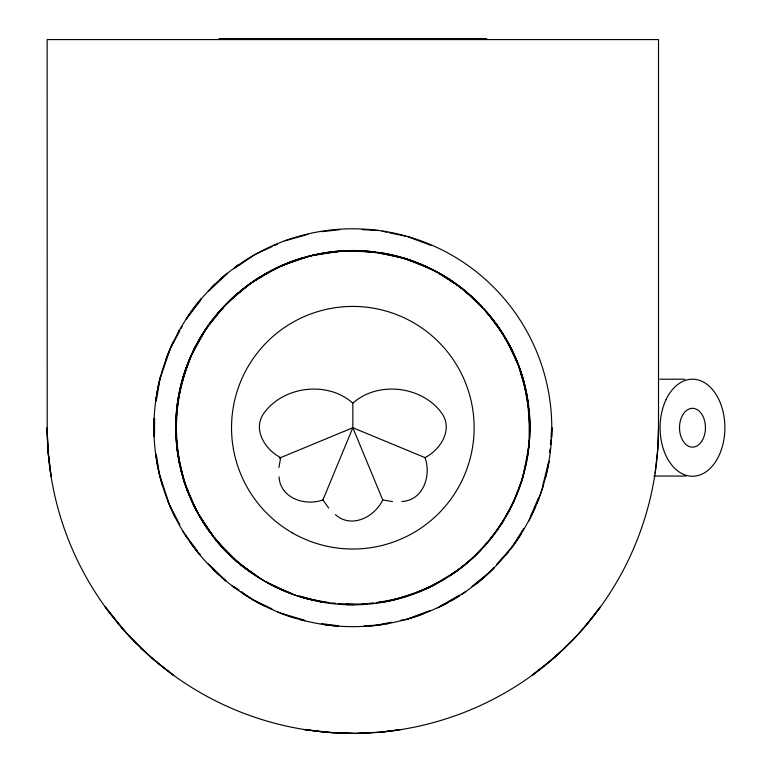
<?xml version="1.0" encoding="UTF-8"?>
<svg xmlns="http://www.w3.org/2000/svg" width="772" height="772" viewBox="0 0 772 772"><rect width="100%" height="100%" fill="white"/><g stroke="black" fill="none" stroke-linecap="round" stroke-linejoin="round"><path stroke-width="1.16" d="M154.496 436.566L154.603 418.742M176.064 438.38L176.132 423.432M529.293 415.22L529.09 445.01L523.271 475.436M368.64 732.995L352.833 733.4A305.673 305.673 0 0 1 47.16 427.727L47.903 448.966L51.039 476.247L48.404 455.287L47.208 432.831L47.16 39.575L658.506 39.575L658.506 427.727L657.763 449.072L655.138 473.014M245.998 568.964C183.678 522.876 158.868 434.453 188.117 362.676C215.803 290.272 294.335 242.669 371.332 251.595C448.503 258.861 515.435 321.741 527.469 398.313C539.261 465.96 507.86 538.489 449.999 575.632M549.751 452.595L550.04 449.043M550.426 444.305L550.812 439.567M550.996 437.203L551.768 427.727A198.935 198.935 0 0 0 253.37 255.445A198.935 198.935 0 0 0 253.37 600.008A198.935 198.935 0 0 0 551.768 427.727M176.392 416.735L177 409.864M177.203 407.577L177.512 404.142M527.44 456.522L529.225 440.532M176.325 414.246L179.104 393.739M176.45 415.539L179.934 390.757M156.243 401.064L159.814 379.969M278.943 467.436L280.67 457.622C265.259 449.796 252.338 429.618 263.792 413.348C283.343 386.019 327.646 380.548 352.833 403.187L352.833 427.727L322.831 500.159M178.805 396.219L182.79 378.251M185.212 370.589L177.637 401.855L175.852 433.98L179.905 465.902M526.079 463.277L521.689 481.139L513.341 502.562M542.909 485.077L548.612 462.003M180.165 389.271L185.27 370.406M181.188 384.958L190.607 356.693L183.186 377.17M160.016 378.801L170.004 349.571M523.049 476.613C510.9 516.159 485.858 551.642 451.205 574.551M185.714 369.344L191.466 355.545M192.788 352.36L193.675 350.237M530.287 517.066L538.692 497.4M185.695 369.498C203.48 318.99 244.599 278.229 295.01 260.338C346.126 243.103 404.017 250.215 449.439 279.3M191.688 354.599L196.976 344.389M198.037 342.353L200.681 337.248M170.39 348.442L179.905 330.628M181.024 328.534L182.144 326.44M502.292 522.731L512.791 503.576M191.765 354.609L205.564 329.557M194.11 349.176L203.905 332.259M523.802 528.376L511.711 547.435L496.724 564.313M201.868 335.28L208.43 325.842M209.752 323.95L213.033 319.241M489.4 540.371L498.905 527.372M500.256 525.52L501.617 523.657M186.226 319.203L200.643 300.318M206.327 328.361L208.43 325.62M209.83 323.796L218.93 311.946M209.907 323.902L223.494 307.304M582.918 628.968L600.548 606.821L588.669 622.193L576.462 636.118M491.195 570.527L493.559 567.864M218.215 313.094L222.857 307.989M572.805 639.969L576.327 636.263M487.142 542.957L472.869 557.944L465.709 563.724M572.708 640.075L554.643 657.31L531.966 675.423M227.75 302.894L235.865 294.75M565.094 647.689L547.367 663.515L532.371 675.124M208.421 291.391L227.422 273.433M230.693 299.594L242.968 289.191M244.724 287.695L246.48 286.209M229.236 301.302L251.054 282.803M471.972 586.411L489.487 572.168M455.876 571.676L463.924 565.172M237.689 293.35L251.354 282.822M352.833 403.187C378.01 380.567 422.255 386.01 441.835 413.281C453.357 429.541 440.445 449.786 425.005 457.622C431.577 475.388 423.297 500.449 401.932 501.491M234.177 268.617L254.828 254.615L272.072 246.615M248.323 284.849L251.218 282.977M253.148 281.732L261.843 276.115M263.783 274.871L265.713 273.626M434.385 584.703L437.415 582.812M439.442 581.557L459.678 568.964M442.24 580.206L444.199 579.01M451.06 574.802L453.019 573.596M255.078 280.139L272.97 269.746M253.12 281.616L277.92 267.373M439.77 606.464L459.34 595.212M439.085 581.982L428.006 588.081L415.153 593.108M420.894 591.005L439.992 581.248M442.115 580.158L444.238 579.077M268.752 272.014L286.412 263.638M274.234 245.612L277.466 244.116M418.578 591.912L432.223 585.823M275.025 268.724L278.209 267.392M280.323 266.504L294.113 260.724M279.319 458.182L352.833 427.727L425.266 457.728M403.524 597.306L432.359 585.967M407.684 618.941L429.927 610.575M280.072 266.379L307.044 256.864M287.454 263.146L307.14 256.767M389.088 600.963L413.068 593.793M392.34 600.355L408.87 595.434M285.071 240.787L307.96 234.389M295.174 260.28L316.24 254.528M388.741 600.906L402.125 597.576M391.375 622.232L376.234 625.272L364.365 625.716M400.697 620.35L403.023 619.887M377.855 602.536L400.079 598.194M312.718 255.426L322.889 253.544M378.724 602.556L380.992 602.189M390.072 600.722L383.269 601.822L386.762 601.436M312.814 255.503L339.883 251.209M401.353 729.521L382.015 732.001M398.439 729.984L382.217 731.981L358.488 733.352M318.489 254.065L333.301 252.029M335.579 251.711L338.995 251.247M321.905 231.668L339.612 229.689M361.885 604.148L366.623 603.636M368.997 603.376L373.735 602.855M376.099 602.604L380.837 602.083M335.376 251.682L343.415 251.257M348.008 251.006L352.601 250.765M346.657 604.717L353.557 604.505M345.817 604.177L367.269 603.945M348.182 251.035L363.13 250.929M218.92 38.6L486.746 38.6M659.819 379.206L684.899 379.206M653.903 476.044L685.922 476.044M352.833 733.4L324.973 732.126L304.351 729.53L332.124 732.696L352.833 733.4A305.673 305.673 0 0 0 658.506 427.727M345.335 604.351L354.531 604.505M348.211 251.199L369.653 251.72M362.126 229.66L378.743 230.49M331.005 602.961L335.762 603.308M338.136 603.482L353.586 604.621M362.917 251.257L369.798 251.788M373.233 252.048L375.53 252.222M338.657 603.916L340.944 604.138M366.546 251.354L369.971 251.778M372.258 252.058L375.675 252.483M377.962 252.762L382.526 253.332M321.779 623.67L338.281 625.735M319.106 601.388L321.374 601.726M324.79 602.228L327.067 602.556M308.144 598.985L329.277 602.633M392.543 501.626L382.729 499.899C374.816 517.066 351.308 528.965 335.453 514.644M380.075 252.869L389.078 254.76M391.327 255.233L399.201 256.883M377.894 252.782L404.721 258.398M382.227 231.233L386.868 232.237M389.194 232.729L405.454 236.222M407.78 236.724L431.133 245.438M303.628 597.711L321.538 601.899M385.942 253.756L401.527 257.78M403.756 258.359L407.095 259.218M299.661 596.119L321.567 601.842M299.102 596.177L313.48 600.259M282.706 613.788L304.371 620.148M403.582 258.253L422.033 264.709M306.966 598.783C244.792 581.953 194.476 529.92 180.262 467.031M279.869 589.094L292.781 593.948M410.337 260.367L427.408 267.247M405.821 258.852L433.391 270.132M273.5 585.977L288.284 592.336M266.832 582.213L290.581 593.311M271.927 608.828L252.647 599.583L240.951 591.429M424.089 265.742L437.435 272.468M269.727 583.69L278.856 588.553M432.542 269.795L437.55 272.613M439.558 273.742L449.574 279.387M253.67 574.368L255.648 575.545M434.501 270.586L437.512 272.516M439.509 273.799L461.579 287.946L482.461 307.488M442.568 275.044L444.469 276.337M447.326 278.277L457.796 285.379M459.697 286.673L461.598 287.966M234.119 586.681L239.002 590.078M259.71 577.929L237.39 562.026L217.492 541.49M240.854 564.93L243.662 566.928M245.535 568.26L255.831 575.603M450.491 280.072L457.854 285.592M459.697 286.962L466.134 291.787M235.499 560.279L238.21 562.412M240.932 564.544L251.778 573.065M450.375 280.043C485.839 303.869 511.884 340.143 523.696 381.156M151.592 657.802L173.739 675.442L158.366 663.563L140.485 647.592M466.751 292.54L469.337 294.836M475.349 300.173L477.067 301.707M148.127 654.733L126.319 632.972L105.146 606.85L122.545 628.726L136.692 643.867M224.864 550.04L238.336 562.576M208.411 563.878L226.321 581.248M470.447 295.579L481.969 306.812M232.99 557.924L218.515 543.141L214.365 537.63M480.3 304.969L481.805 306.706M484.816 310.18L493.858 320.602M212.3 535.092L199.572 515.976M214.491 537.746L221.825 546.605M486.572 311.927L488 313.731M489.429 315.536L497.264 325.466M206.761 527.517L212.985 535.787M184.865 534.127L197.622 551.285M199.041 553.196L200.459 555.097M486.495 311.849L502.784 333.88M328.689 508.082L322.947 499.899C305.172 506.471 280.111 498.181 279.068 476.826M197.815 513.139L213.014 535.951M496.396 324.433L505.284 337.856M498.683 327.27L510.475 347.014M193.367 504.753L204.696 524.767M169.396 504.685L179.78 524.728M506.548 339.776L516.14 359.395M504.203 335.801L517.819 363.631M189.43 495.373L196.156 509.993M510.929 348.066L517.771 363.901M184.923 483.687L196.213 509.964M352.833 427.727L382.835 500.159M184.73 483.436L192.932 503.682M516.651 360.428L522.152 376.775M159.408 474.201L169.029 503.556M181.015 470.341L187.5 491.195M520.55 371.438L525.288 388.017M518.659 365.851L526.05 392.244M178.93 461.193L184.44 482.326M177.84 453.54L184.45 482.587M524.429 384.475L526.88 396.885M527.324 399.143L527.768 401.401M523.908 382.323L529.303 412.837M177.135 448.85L177.531 451.118M177.927 453.376L179.886 464.705M156.291 454.245L159.225 473.033M526.427 393.643L527.614 401.604M527.961 403.872L529.148 411.833M176.344 440.658L176.923 445.222M177.213 447.499L177.637 450.925M177.927 453.203L178.361 456.628M527.334 399.249L529.93 427.727L529.409 419.698M528.81 410.521L529.187 416.253M176.151 423.838L177.058 445.27M177.155 447.654L177.309 451.224M175.784 423.606L176.074 430.506M176.412 438.544L176.701 445.434M529.36 415.268L529.592 427.91M529.138 410.945A177.097 177.097 0 0 1 521.042 483.147M520.666 484.276A177.097 177.097 0 0 1 505.795 516.979M503.962 520.048A177.097 177.097 0 0 1 483.841 546.894M481.41 549.519A177.097 177.097 0 0 1 240.015 564.236M238.191 562.701A177.097 177.097 0 0 1 214.047 537.727M209.714 532.033A177.097 177.097 0 0 1 192.614 503.17M192.112 502.089A177.097 177.097 0 0 1 180.137 466.963M179.625 464.638A177.097 177.097 0 0 1 175.842 433.69M175.755 430.11A177.097 177.097 0 0 1 179.625 390.815M180.137 388.49A177.097 177.097 0 0 1 191.118 355.535M192.614 352.283A177.097 177.097 0 0 1 213.304 318.662M214.79 316.79A177.097 177.097 0 0 1 238.191 292.752M240.015 291.218A177.097 177.097 0 0 1 269.882 271.262M270.933 270.702A177.097 177.097 0 0 1 304.313 257.404M306.609 256.767A177.097 177.097 0 0 1 340.867 251.035M348.018 250.697A177.097 177.097 0 0 1 375.588 252.097M379.129 252.598A177.097 177.097 0 0 1 418.385 263.204M420.595 264.101A177.097 177.097 0 0 1 481.41 305.934M483.841 308.559A177.097 177.097 0 0 1 503.962 335.405M505.795 338.474A177.097 177.097 0 0 1 520.28 370.049M521.042 372.307A177.097 177.097 0 0 1 528.617 406.217M465.719 591.709A199.118 199.022 48.8 0 1 461.714 594.392M459.687 595.704A199.118 199.022 48.8 0 1 450.385 601.263M448.281 602.421A199.118 199.022 48.8 0 1 437.541 607.873M423.124 613.952A199.118 199.022 48.8 0 1 404.779 619.868M388.345 623.564A199.118 199.022 48.8 0 1 385.971 623.979M383.597 624.365A199.118 199.022 48.8 0 1 369.257 626.063M337.991 626.169A199.118 199.022 48.8 0 1 331.989 625.619M329.596 625.349A199.118 199.022 48.8 0 1 324.819 624.731M304.747 620.804A199.118 199.022 48.8 0 1 300.086 619.578M294.315 617.889A199.118 199.022 48.8 0 1 277.322 611.8M264.188 605.837A199.118 199.022 48.8 0 1 248.401 597.055M247.387 596.428A199.118 199.022 48.8 0 1 242.34 593.166M235.421 588.332A199.118 199.022 48.8 0 1 231.571 585.437M225.009 580.168A199.118 199.022 48.8 0 1 221.361 577.031M219.566 575.429A199.118 199.022 48.8 0 1 212.57 568.8M199.591 554.595A199.118 199.022 48.8 0 1 190.095 542.166M187.374 538.2A199.118 199.022 48.8 0 1 182.839 531.088M175.784 518.494A199.118 199.022 48.8 0 1 167.389 499.831M162.294 485.048A199.118 199.022 48.8 0 1 158.627 471.074M158.366 469.907A199.118 199.022 48.8 0 1 156.542 460.45M156.166 458.076A199.118 199.022 48.8 0 1 155.809 455.683M154.014 436.527A199.118 199.022 48.8 0 1 154.014 418.463M155.828 399.288A199.118 199.022 48.8 0 1 156.185 396.904M156.774 393.334A199.118 199.022 48.8 0 1 157.198 390.97M157.652 388.615A199.118 199.022 48.8 0 1 160.682 375.713M165.748 359.646A199.118 199.022 48.8 0 1 173.198 341.871M178.12 332.221A199.118 199.022 48.8 0 1 179.297 330.117M186.824 317.774A199.118 199.022 48.8 0 1 201.299 298.523M211.055 287.879A199.118 199.022 48.8 0 1 215.359 283.642M219.779 279.551A199.118 199.022 48.8 0 1 227.084 273.288M234.717 267.382A199.118 199.022 48.8 0 1 238.625 264.564M551.941 427.727A199.118 199.022 48.8 0 1 551.71 437.357M551.42 442.173A199.118 199.022 48.8 0 1 551.237 444.575M549.104 461.289A199.118 199.022 48.8 0 1 545.553 477.781M543.613 484.729A199.118 199.022 48.8 0 1 536.752 504.019M535.816 506.239A199.118 199.022 48.8 0 1 528.511 521.438M521.254 533.925A199.118 199.022 48.8 0 1 510.196 549.712M507.966 552.54A199.118 199.022 48.8 0 1 505.67 555.329M494.312 567.806A199.118 199.022 48.8 0 1 475.417 584.597M292.183 532.777A121.3 121.3 0 0 0 474.133 427.727A121.3 121.3 0 0 0 292.183 322.677A121.3 121.3 0 0 0 292.183 532.777M701.642 441.449A19.406 12.96 -90 0 0 695.833 408.977A19.406 12.96 -90 0 0 679.958 432.754A19.406 12.96 -90 0 0 701.642 441.449M666.082 399.587A48.52 32.395 90 0 0 689.396 476.025A48.52 32.395 90 0 0 721.945 407.568A48.52 32.395 90 0 0 666.082 399.587"/></g></svg>
